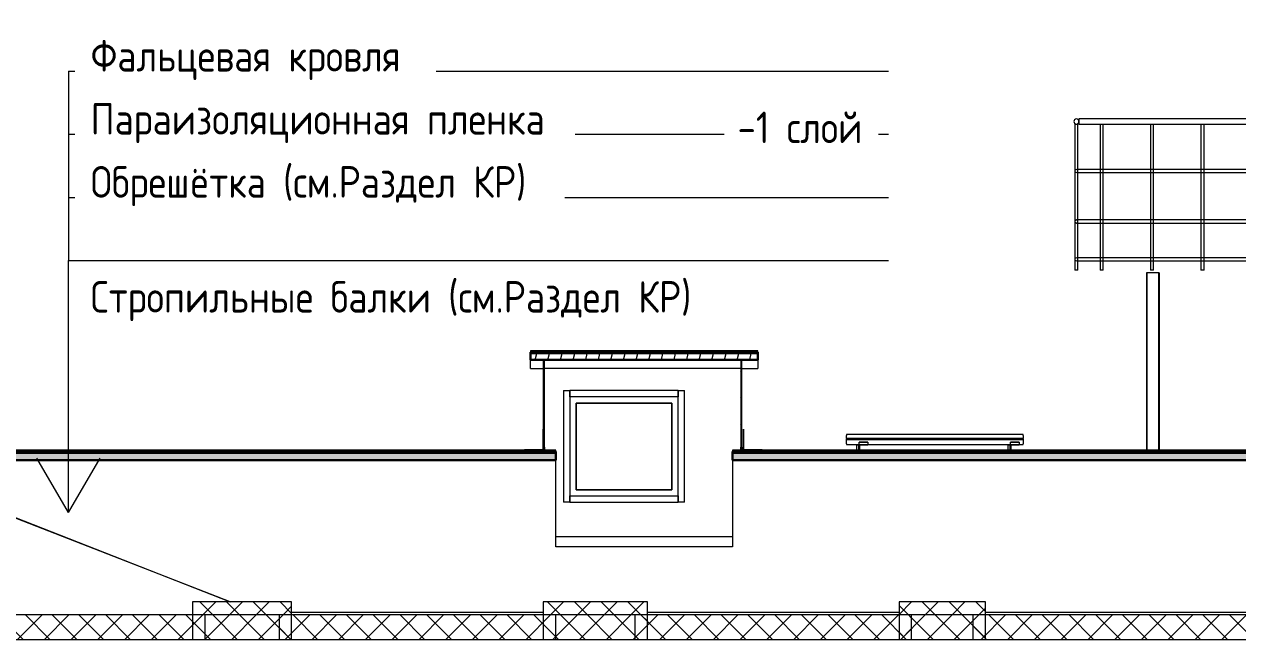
# Model space of a CAD drawing. Header units: millimetres. Extents: x -3929 to 624051, y 52832 to 514950.
# Drawn here: x 565548 to 575167, y 128546 to 133426 of the extents above; entities that cross this region are included whole.
import ezdxf

# ---------------------------------------------------------------- set-up
doc = ezdxf.new("R2010")
doc.units = ezdxf.units.MM
for name, color, linetype, lineweight in [('Аннотация', 7, 'Continuous', 18), ('Витраж', 7, 'Continuous', 9), ('Крыша', 7, 'Continuous', 9), ('Несущие колонны', 7, 'Continuous', 18), ('Обобщенные модели', 7, 'Continuous', 18), ('Ограждение', 7, 'Continuous', 9), ('Панели витража', 7, 'Continuous', 9), ('Перекрытие', 7, 'Continuous', 18), ('Стены внутренние', 7, 'Continuous', 18), ('Стены наружные', 7, 'Continuous', 18), ('Стены отделка', 7, 'Continuous', 30), ('Узлы', 7, 'Continuous', 18), ('ШТРИХОВКА', 252, 'Continuous', 15)]:
    doc.layers.add(name, color=color, linetype=linetype, lineweight=lineweight)
doc.styles.add('GOST Common_2', font='GOST_Common.ttf', dxfattribs={"width": 0.9, "height": 250})
pattern_1 = [(45, (580790.93, 121145.93), (-106.066, 106.066), [])]
pattern_2 = [(76.301, (581890.93, 121145.93), (1300.0318, 6399.994), [388.03, -16080.425]), (78.518, (582037.43, 121848.13), (0.0002, 3200), [58.34, -6472.36]), (80.77, (581993.83, 121580.23), (1300.0188, 9599.9973), [271.41, -15938.46]), (78.518, (581982.23, 121523.06), (0.0002, 3200), [58.34, -6472.36]), (84.201, (582049.03, 121905.3), (-0.0124, 3200.0003), [388.03, -12477.82]), (95.799, (582090.93, 123200.83), (-1299.964, 9600.0053), [388.03, -12477.82]), (101.482, (581993.83, 123911.63), (-1300.001, 3200), [58.34, -6472.36]), (99.23, (582037.43, 123643.73), (-1300.013, 6399.997), [271.41, -15938.46]), (101.482, (582049.03, 123586.53), (-1300.001, 3200), [58.34, -6472.36]), (103.699, (581982.23, 123968.83), (-2600.0473, 9599.9871), [388.03, -16080.425]), (76.301, (581990.93, 121145.93), (1300.0318, 6399.994), [431.31, -16037.145]), (76.301, (581090.93, 121145.93), (1300.0318, 6399.994), [462.63, -16005.825]), (76.301, (580890.93, 121145.93), (1300.0318, 6399.994), [462.63, -16005.825]), (76.301, (581590.93, 121145.93), (1300.0318, 6399.994), [462.63, -16005.825]), (76.301, (581690.93, 121145.93), (1300.0318, 6399.994), [462.63, -16005.825]), (76.301, (581490.93, 121145.93), (1300.0318, 6399.994), [462.63, -16005.825]), (76.301, (581790.93, 121145.93), (1300.0318, 6399.994), [462.63, -16005.825]), (76.301, (580990.93, 121145.93), (1300.0318, 6399.994), [462.63, -16005.825]), (76.301, (581190.93, 121145.93), (1300.0318, 6399.994), [462.63, -16005.825]), (76.301, (581390.93, 121145.93), (1300.0318, 6399.994), [462.63, -16005.825]), (76.301, (581290.93, 121145.93), (1300.0318, 6399.994), [462.63, -16005.825]), (76.301, (580790.93, 121145.93), (1300.0318, 6399.994), [462.63, -16005.825]), (80.77, (581597.02, 121596.23), (1300.0188, 9599.9973), [462.63, -15747.24]), (80.77, (581397.02, 121596.23), (1300.0188, 9599.9973), [462.63, -15747.24]), (80.77, (581197.02, 121596.23), (1300.0188, 9599.9973), [462.63, -15747.24]), (80.77, (581297.02, 121596.23), (1300.0188, 9599.9973), [462.63, -15747.24]), (80.77, (581797.03, 121596.23), (1300.0188, 9599.9973), [462.63, -15747.24]), (80.77, (581097.02, 121596.23), (1300.0188, 9599.9973), [462.63, -15747.24]), (80.77, (581697.02, 121596.23), (1300.0188, 9599.9973), [462.63, -15747.24]), (80.77, (580997.02, 121596.23), (1300.0188, 9599.9973), [462.63, -15747.24]), (80.77, (581497.02, 121596.23), (1300.0188, 9599.9973), [462.63, -15747.24]), (80.77, (580790.93, 121565.48), (1300.0188, 9599.9973), [475.15, -15734.72]), (80.77, (580897.02, 121596.23), (1300.0188, 9599.9973), [462.63, -15747.24]), (80.77, (581897.03, 121596.23), (1300.0188, 9599.9973), [462.63, -15747.24]), (85.355, (581568.1, 122053.36), (-0.0043, 3200.0005), [462.63, -15590.1]), (85.355, (581668.1, 122053.36), (-0.0043, 3200.0005), [462.63, -15590.1]), (85.355, (581168.1, 122053.36), (-0.0043, 3200.0005), [462.63, -15590.1]), (85.355, (581368.1, 122053.36), (-0.0043, 3200.0005), [462.63, -15590.1]), (90, (581203.7, 122514.6), (-1300, 8e-14), [462.63, -2737.37]), (90, (581403.7, 122514.6), (-1300, 8e-14), [462.63, -2737.37]), (90, (581303.7, 122514.6), (-1300, 8e-14), [462.63, -2737.37]), (103.699, (582090.93, 123926.33), (-2600.0473, 9599.9871), [431.31, -16037.145]), (85.355, (581968.13, 122053.36), (-0.0043, 3200.0005), [462.63, -15590.1]), (85.355, (580865.9, 122034.7), (-0.0043, 3200.0005), [475.15, -15577.58]), (85.355, (581068.1, 122053.36), (-0.0043, 3200.0005), [462.63, -15590.1]), (85.355, (580968.1, 122053.36), (-0.0043, 3200.0005), [462.63, -15590.1]), (85.355, (581768.1, 122053.36), (-0.0043, 3200.0005), [462.63, -15590.1]), (85.355, (581268.1, 122053.36), (-0.0043, 3200.0005), [462.63, -15590.1]), (85.355, (581868.13, 122053.36), (-0.0043, 3200.0005), [462.63, -15590.1]), (85.355, (581468.1, 122053.36), (-0.0043, 3200.0005), [462.63, -15590.1]), (90, (581003.7, 122514.6), (-1300, 8e-14), [462.63, -2737.37]), (86.127, (580802.44, 122660.93), (-0.0276, 3200), [85.2, -19158.76]), (90, (580802.4, 122527.7), (-1300, 8e-14), [133.23, -3066.77]), (86.127, (580790.93, 122357.63), (-0.0276, 3200), [170.4, -19073.56]), (90, (580790.9, 122291), (-1300, 8e-14), [66.62, -3133.38]), (90, (580903.5, 122508.3), (-1300, 8e-14), [475.15, -2724.85]), (90, (581103.7, 122514.6), (-1300, 8e-14), [462.63, -2737.37]), (93.873, (580796.69, 123115.83), (-1299.8635, 16000.011), [85.2, -19158.76]), (90, (580796.7, 122982.5), (-1300, 8e-14), [133.23, -3066.77]), (93.873, (580808.2, 122812.53), (-1299.8635, 16000.011), [170.4, -19073.56]), (90, (580808.2, 122745.9), (-1300, 8e-14), [66.62, -3133.38]), (90, (581503.7, 122514.6), (-1300, 8e-14), [462.63, -2737.37]), (90, (581903.7, 122514.6), (-1300, 8e-14), [462.63, -2737.37]), (90, (581803.7, 122514.6), (-1300, 8e-14), [462.63, -2737.37]), (90, (581703.7, 122514.6), (-1300, 8e-14), [462.63, -2737.37]), (90, (581603.7, 122514.6), (-1300, 8e-14), [462.63, -2737.37]), (90, (582003.7, 122514.6), (-1300, 8e-14), [462.63, -2737.37]), (94.645, (581003.74, 122977.23), (-1299.9824, 12800.0017), [462.63, -15590.1]), (94.645, (582003.73, 122977.23), (-1299.9824, 12800.0017), [462.63, -15590.1]), (94.645, (581303.74, 122977.23), (-1299.9824, 12800.0017), [462.63, -15590.1]), (94.645, (580903.5, 122983.53), (-1299.9824, 12800.0017), [475.15, -15577.58]), (94.645, (581903.73, 122977.23), (-1299.9824, 12800.0017), [462.63, -15590.1]), (94.645, (581103.74, 122977.23), (-1299.9824, 12800.0017), [462.63, -15590.1]), (94.645, (581503.74, 122977.23), (-1299.9824, 12800.0017), [462.63, -15590.1]), (94.645, (581403.74, 122977.23), (-1299.9824, 12800.0017), [462.63, -15590.1]), (94.645, (581203.74, 122977.23), (-1299.9824, 12800.0017), [462.63, -15590.1]), (94.645, (581603.74, 122977.23), (-1299.9824, 12800.0017), [462.63, -15590.1]), (94.645, (581803.73, 122977.23), (-1299.9824, 12800.0017), [462.63, -15590.1]), (94.645, (581703.74, 122977.23), (-1299.9824, 12800.0017), [462.63, -15590.1]), (99.23, (581968.13, 123438.53), (-1300.013, 6399.997), [462.63, -15747.24]), (99.23, (581568.1, 123438.53), (-1300.013, 6399.997), [462.63, -15747.24]), (99.23, (581868.13, 123438.53), (-1300.013, 6399.997), [462.63, -15747.24]), (99.23, (581168.1, 123438.53), (-1300.013, 6399.997), [462.63, -15747.24]), (99.23, (581068.1, 123438.53), (-1300.013, 6399.997), [462.63, -15747.24]), (99.23, (581368.1, 123438.53), (-1300.013, 6399.997), [462.63, -15747.24]), (99.23, (581468.1, 123438.53), (-1300.013, 6399.997), [462.63, -15747.24]), (99.23, (581668.1, 123438.53), (-1300.013, 6399.997), [462.63, -15747.24]), (99.23, (581268.1, 123438.53), (-1300.013, 6399.997), [462.63, -15747.24]), (99.23, (580968.1, 123438.53), (-1300.013, 6399.997), [462.63, -15747.24]), (99.23, (581768.1, 123438.53), (-1300.013, 6399.997), [462.63, -15747.24]), (99.23, (580865.9, 123457.13), (-1300.013, 6399.997), [475.15, -15734.72]), (103.699, (581897.03, 123895.63), (-2600.0473, 9599.9871), [462.63, -16005.825]), (103.699, (580897.02, 123895.63), (-2600.0473, 9599.9871), [462.63, -16005.825]), (103.699, (581697.02, 123895.63), (-2600.0473, 9599.9871), [462.63, -16005.825]), (103.699, (581497.02, 123895.63), (-2600.0473, 9599.9871), [462.63, -16005.825]), (103.699, (581197.02, 123895.63), (-2600.0473, 9599.9871), [462.63, -16005.825]), (103.699, (581097.02, 123895.63), (-2600.0473, 9599.9871), [462.63, -16005.825]), (103.699, (581297.02, 123895.63), (-2600.0473, 9599.9871), [462.63, -16005.825]), (103.699, (581797.03, 123895.63), (-2600.0473, 9599.9871), [462.63, -16005.825]), (103.699, (580997.02, 123895.63), (-2600.0473, 9599.9871), [462.63, -16005.825]), (103.699, (581597.02, 123895.63), (-2600.0473, 9599.9871), [462.63, -16005.825]), (103.699, (581397.02, 123895.63), (-2600.0473, 9599.9871), [462.63, -16005.825])]
pattern_3 = [(45, (580790.93, 121145.93), (-106.066, 106.066), []), (135, (580790.93, 121145.93), (-106.066, -106.066), [])]
pattern_4 = [(45, (23942.57, 8400), (-106.066, 106.066), [])]

# ---------------------------------------------------------------- blocks, each defined once
blk = doc.blocks.new('PNS_Решетка вентиляционная - Декоративная-2713093-Разрез 1-1')
at = {"layer": 'Панели витража'}
for p, q in [((13024.1, 17726.9), (13024.1, 16940)), ((13884.1, 17726.9), (13024.1, 17726.9)), ((13884.1, 16940), (13884.1, 17726.9)), ((13074.1, 17676.9), (13834.1, 17676.9)), ((13074.1, 16990), (13074.1, 17676.9)), ((13834.1, 17676.9), (13834.1, 16990)), ((13024.1, 16940), (13884.1, 16940)), ((13834.1, 16990), (13074.1, 16990))]:
    blk.add_line(p, q, dxfattribs=at)
at = {"layer": 'Узлы'}
for p, q in [((13834.1, 17676.9), (13074.1, 17676.9)), ((13074.1, 17676.9), (13074.1, 16990)), ((13834.1, 16990), (13834.1, 17676.9)), ((13074.1, 16990), (13834.1, 16990))]:
    blk.add_line(p, q, dxfattribs=at)
blk = doc.blocks.new('Прямоугольный импост - 50х50 мм-2434809-Разрез 1-1')
at = {"layer": 'Витраж'}
for p, q in [((13024.1, 17726.9), (13024.1, 17776.9)), ((13884.1, 17776.9), (13024.1, 17776.9)), ((13884.1, 17776.9), (13884.1, 17726.9))]:
    blk.add_line(p, q, dxfattribs=at)
blk = doc.blocks.new('Прямоугольный импост - 50х50 мм-2434810-Разрез 1-1')
at = {"layer": 'Витраж'}
for p, q in [((13024.1, 16890), (13024.1, 16940)), ((13884.1, 16940), (13884.1, 16890)), ((13024.1, 16890), (13884.1, 16890))]:
    blk.add_line(p, q, dxfattribs=at)
blk = doc.blocks.new('Прямоугольный импост - 50х50 мм-2434196-Разрез 1-1')
at = {"layer": 'Витраж'}
for p, q in [((12974.1, 17776.9), (13024.1, 17776.9)), ((12974.1, 17776.9), (12974.1, 16890)), ((13024.1, 17776.9), (13024.1, 17726.9)), ((13024.1, 16940), (13024.1, 16890)), ((13024.1, 16890), (12974.1, 16890))]:
    blk.add_line(p, q, dxfattribs=at)
blk = doc.blocks.new('Прямоугольный импост - 50х50 мм-2434197-Разрез 1-1')
at = {"layer": 'Витраж'}
for p, q in [((13884.1, 17776.9), (13934.1, 17776.9)), ((13884.1, 17726.9), (13884.1, 17776.9)), ((13934.1, 16890), (13934.1, 17776.9)), ((13884.1, 16890), (13884.1, 16940)), ((13934.1, 16890), (13884.1, 16890))]:
    blk.add_line(p, q, dxfattribs=at)
blk = doc.blocks.new('Ограждение - Ограждение-2975933-Разрез 1-1')
at = {"layer": 'Ограждение'}
h = blk.add_hatch(dxfattribs=at)
h.set_pattern_fill('FP_30', color=256, style=0, pattern_type=2)
h.set_pattern_definition(pattern_4)
h.paths.add_polyline_path([(14550, 17304.3), (14550, 17306.5), (14402, 17306.5), (14402, 17469.9), (14400, 17469.9), (14400, 17304.3)])
at = {"layer": 'Ограждение', "lineweight": 18}
for p, q in [((14400, 17469.9), (14400, 17304.3)), ((14402, 17469.9), (14400, 17469.9)), ((14402, 17306.5), (14402, 17469.9)), ((14400, 17304.3), (14550, 17304.3)), ((14550, 17306.5), (14402, 17306.5)), ((14550, 17304.3), (14550, 17306.5))]:
    blk.add_line(p, q, dxfattribs=at)
blk = doc.blocks.new('Ограждение - Ограждение-2976120-Разрез 1-1')
at = {"layer": 'Ограждение'}
h = blk.add_hatch(dxfattribs=at)
h.set_pattern_fill('FP_30', color=256, style=0, pattern_type=2)
h.set_pattern_definition(pattern_4)
h.paths.add_polyline_path([(12664, 17304.3), (12814, 17304.3), (12814, 17469.9), (12812, 17469.9), (12812, 17306.5), (12664, 17306.5)])
at = {"layer": 'Ограждение', "lineweight": 18}
for p, q in [((12814, 17469.9), (12812, 17469.9)), ((12812, 17469.9), (12812, 17306.5)), ((12814, 17304.3), (12814, 17469.9)), ((12812, 17306.5), (12664, 17306.5)), ((12664, 17306.5), (12664, 17304.3)), ((12664, 17304.3), (12814, 17304.3))]:
    blk.add_line(p, q, dxfattribs=at)
blk = doc.blocks.new('Construction_Roof-Accessories_Lindab_KO - Construction_Roof-Accessories_Lindab_KO-V336-Разрез 1-1')
at = {"layer": 'Обобщенные модели', "lineweight": 9}
for p, q in [((15300.4, 17343.9), (15300.4, 17347.5)), ((15300.4, 17343.1), (15300.4, 17343.9)), ((15315, 17343.9), (15300.4, 17343.9)), ((15300.4, 17304.3), (15300.4, 17343.1)), ((15315, 17343.1), (15300.4, 17343.1)), ((15315, 17343.9), (15315, 17347.6)), ((15315, 17347.6), (15315, 17343.9)), ((15315, 17343.9), (15315, 17343.1)), ((15315, 17343.9), (15315, 17343.1)), ((15315, 17304.3), (15315, 17343.1)), ((15315, 17343.1), (15315, 17304.3)), ((15316.2, 17352.2), (15316.2, 17344.7)), ((15316.2, 17347.6), (15316.2, 17344.7)), ((15316.2, 17344.7), (15316.2, 17347.6)), ((15316.2, 17344.7), (15317.4, 17344.7)), ((15317.4, 17344.7), (15316.2, 17344.7)), ((15316.2, 17343.4), (15316.2, 17344.7)), ((15316.2, 17343.4), (15316.2, 17344.7)), ((15316.2, 17344.7), (15317.4, 17344.7)), ((15317.4, 17344.7), (15317.4, 17346.8)), ((15317.4, 17346.8), (15317.4, 17344.7)), ((15317.4, 17304.3), (15317.4, 17344.7)), ((15317.4, 17344.7), (15317.4, 17304.3)), ((15317.4, 17344.7), (15317.4, 17304.3)), ((15318.6, 17365.1), (15318.6, 17365.4)), ((15386.2, 17365.4), (15318.6, 17365.4)), ((15318.6, 17347.6), (15318.6, 17365.1)), ((15386.2, 17365.1), (15318.6, 17365.1)), ((15318.6, 17347.6), (15318.6, 17345.7)), ((15318.6, 17345.7), (15386.2, 17345.7)), ((15318.6, 17345.7), (15318.6, 17345.7)), ((15386.2, 17365.4), (15386.2, 17365.1)), ((15386.2, 17365.1), (15386.2, 17347.6)), ((15386.2, 17345.7), (15386.2, 17347.6)), ((15386.2, 17345.7), (15386.2, 17345.7))]:
    blk.add_line(p, q, dxfattribs=at)
for centre, major_axis, ratio, start_param, end_param in [((15315, 17344.7), (1.2, 0), 0.64679, 4.712389, 6.283185), ((15315, 17344.7), (2.37, 0), 0.64679, 4.70205, 6.294338), ((15318.6, 17344.7), (2.4, 0), 0.996345, 1.570796, 3.141593), ((15318.6, 17344.7), (-1.2, 0), 0.996345, 4.712389, 6.283185)]:
    blk.add_ellipse(centre, major_axis=major_axis, ratio=ratio, start_param=start_param, end_param=end_param, dxfattribs=at)
blk = doc.blocks.new('Construction_Roof-Accessories_Lindab_KOTEG - Construction_Roof-Accessories_Lindab_KOTEG-V337-Разрез 1-1')
at = {"layer": 'Обобщенные модели', "lineweight": 9}
for p, q in [((15320.4, 17341.1), (15317.4, 17341.1)), ((15320.4, 17329.1), (15317.4, 17329.1)), ((15320.4, 17341.1), (15320.4, 17329.1)), ((15320.4, 17329.1), (15320.4, 17304.3))]:
    blk.add_line(p, q, dxfattribs=at)
blk = doc.blocks.new('Construction_Roof-Accessories_Lindab_KO - Construction_Roof-Accessories_Lindab_KO-V338-Разрез 1-1')
at = {"layer": 'Обобщенные модели', "lineweight": 9}
for p, q in [((16500.4, 17343.9), (16500.4, 17347.5)), ((16500.4, 17343.1), (16500.4, 17343.9)), ((16515, 17343.9), (16500.4, 17343.9)), ((16500.4, 17304.3), (16500.4, 17343.1)), ((16515, 17343.1), (16500.4, 17343.1)), ((16515, 17343.9), (16515, 17347.5)), ((16515, 17347.5), (16515, 17343.9)), ((16515, 17343.9), (16515, 17343.1)), ((16515, 17343.9), (16515, 17343.1)), ((16515, 17304.3), (16515, 17343.1)), ((16515, 17343.1), (16515, 17304.3)), ((16516.2, 17352.2), (16516.2, 17344.7)), ((16516.2, 17347.5), (16516.2, 17344.7)), ((16516.2, 17344.7), (16516.2, 17347.5)), ((16516.2, 17344.7), (16517.4, 17344.7)), ((16517.4, 17344.7), (16516.2, 17344.7)), ((16516.2, 17343.4), (16516.2, 17344.7)), ((16516.2, 17343.4), (16516.2, 17344.7)), ((16516.2, 17344.7), (16517.4, 17344.7)), ((16517.4, 17344.7), (16517.4, 17346.8)), ((16517.4, 17346.8), (16517.4, 17344.7)), ((16517.4, 17304.3), (16517.4, 17344.7)), ((16517.4, 17344.7), (16517.4, 17304.3)), ((16517.4, 17344.7), (16517.4, 17304.3)), ((16518.6, 17365.1), (16518.6, 17365.4)), ((16586.2, 17365.4), (16518.6, 17365.4)), ((16518.6, 17347.6), (16518.6, 17365.1)), ((16586.2, 17365.1), (16518.6, 17365.1)), ((16518.6, 17347.6), (16518.6, 17345.7)), ((16518.6, 17345.7), (16586.2, 17345.7)), ((16518.6, 17345.7), (16518.6, 17345.7)), ((16586.2, 17365.4), (16586.2, 17365.1)), ((16586.2, 17365.1), (16586.2, 17347.6)), ((16586.2, 17345.7), (16586.2, 17347.6)), ((16586.2, 17345.7), (16586.2, 17345.7))]:
    blk.add_line(p, q, dxfattribs=at)
for centre, major_axis, ratio, start_param, end_param in [((16515, 17344.7), (1.2, 0), 0.64679, 4.712389, 6.283185), ((16515, 17344.7), (2.37, 0), 0.64679, 4.70205, 6.294338), ((16518.6, 17344.7), (2.4, 0), 0.996345, 1.570796, 3.141593), ((16518.6, 17344.7), (-1.2, 0), 0.996345, 4.712389, 6.283185)]:
    blk.add_ellipse(centre, major_axis=major_axis, ratio=ratio, start_param=start_param, end_param=end_param, dxfattribs=at)
blk = doc.blocks.new('Construction_Roof-Accessories_Lindab_BR - Construction_Roof-Accessories_Lindab_BR-V339-Разрез 1-1')
at = {"layer": 'Обобщенные модели', "lineweight": 9}
for p, q in [((16618.9, 17427.7), (15218.9, 17427.7)), ((15218.9, 17427.7), (15218.9, 17419.6)), ((15218.9, 17395.5), (15218.9, 17419.6)), ((16618.9, 17419.6), (16618.9, 17427.7)), ((16618.9, 17419.6), (16618.9, 17395.5)), ((16618.9, 17395.7), (15218.9, 17395.7)), ((15218.9, 17395.7), (15218.9, 17390.1)), ((15218.9, 17385.4), (15218.9, 17390.1)), ((15218.9, 17385), (15218.9, 17385.4)), ((16618.9, 17385.4), (15218.9, 17385.4)), ((15218.9, 17354.1), (15218.9, 17385)), ((16618.9, 17385), (15218.9, 17385)), ((15218.9, 17354.1), (15218.9, 17347.4)), ((15218.9, 17347.4), (16618.9, 17347.4)), ((16618.9, 17390.1), (16618.9, 17395.7)), ((16618.9, 17390.1), (16618.9, 17385.4)), ((16618.9, 17385.4), (16618.9, 17385)), ((16618.9, 17385), (16618.9, 17354.1)), ((16618.9, 17347.4), (16618.9, 17354.1))]:
    blk.add_line(p, q, dxfattribs=at)
blk = doc.blocks.new('Ограждение - 25 мм-V343-Разрез 1-1')
at = {"layer": 'Ограждение'}
for p, q in [((31618.3, 19889.3), (31618.3, 18729.3)), ((31618.3, 19889.3), (31630.8, 19889.3)), ((31630.8, 19889.3), (31643.3, 19889.3)), ((31643.3, 18729.3), (31643.3, 19889.3)), ((31630.8, 18729.3), (31618.3, 18729.3)), ((31643.3, 18729.3), (31630.8, 18729.3))]:
    blk.add_line(p, q, dxfattribs=at)
blk = doc.blocks.new('Ограждение - 25 мм-V344-Разрез 1-1')
at = {"layer": 'Ограждение'}
for p, q in [((17027.5, 19889.3), (17027.5, 18729.3)), ((17027.5, 19889.3), (17052.5, 19889.3)), ((17052.5, 18729.3), (17052.5, 19889.3)), ((17052.5, 18729.3), (17027.5, 18729.3))]:
    blk.add_line(p, q, dxfattribs=at)
blk = doc.blocks.new('Ограждение - Ограждение-5945901-Разрез 1-1')
at = {"layer": 'Ограждение'}
for p, q in [((32008.1, 19929.3), (17060, 19929.3)), ((17060, 19929.3), (17060, 19909.3)), ((17060, 19909.3), (17060, 19889.3)), ((17060, 19889.3), (31975.6, 19889.3)), ((31975.6, 19529.3), (17052.5, 19529.3)), ((17052.5, 19504.3), (31975.6, 19504.3)), ((31975.6, 19129.3), (17052.5, 19129.3)), ((17052.5, 19104.3), (31975.6, 19104.3)), ((31975.7, 18829.3), (17052.5, 18829.3)), ((17052.5, 18804.3), (31975.7, 18804.3))]:
    blk.add_line(p, q, dxfattribs=at)
at = {"layer": 'Ограждение', "lineweight": 18}
for centre, radius, start, end in [((17040, 19909.3), 20, 0, 180), ((17040, 19909.3), 20, 180, 0), ((17040, 19516.8), 12.5, 0, 180), ((17040, 19516.8), 12.5, 180, 0), ((17040, 19116.8), 12.5, 0, 180), ((17040, 19116.8), 12.5, 180, 0), ((17040, 18816.8), 12.5, 0, 180), ((17040, 18816.8), 12.5, 180, 0)]:
    blk.add_arc(centre, radius, start, end, dxfattribs=at)
for name, p in [('Ограждение - 25 мм-V344-Разрез 1-1', (0, 0)), ('Ограждение - 25 мм-V343-Разрез 1-1', (-14391, 0)), ('Ограждение - 25 мм-V343-Разрез 1-1', (-13991.2, 0)), ('Ограждение - 25 мм-V343-Разрез 1-1', (-13591.5, 0))]:
    blk.add_blockref(name, p)
blk = doc.blocks.new('СПНК-Разрез пустотелой несущей конструкции-Колонна - HSS101_6X101_6X6_4-5947610-Разрез 1-1')
at = {"layer": 'Несущие колонны'}
for p, q in [((27322.5, 18710), (27322.5, 17304.3)), ((27424.5, 18710), (27322.5, 18710)), ((27328.4, 17304.3), (27328.4, 18710)), ((27418.6, 18710), (27418.6, 17304.3)), ((27424.5, 18710), (27424.5, 17304.3))]:
    blk.add_line(p, q, dxfattribs=at)
blk = doc.blocks.new('ADSK_Обозначение_ФлажокПирогаКонструкции - Разрез кровля _левая_ 2-5068296-Разрез 1-1')
at = {"layer": 'Аннотация', "lineweight": 5}
for p, q in [((9050, 20308), (9050, 19808)), ((9050, 20308), (15550, 20308)), ((9050, 19808), (15550, 19808)), ((9050, 19808), (9050, 19308)), ((9050, 19308), (9050, 18808)), ((9050, 19308), (15550, 19308)), ((9050, 16808), (9050, 18808)), ((9050, 18808), (15550, 18808)), ((9050, 16808), (8800, 17241)), ((9050, 16808), (9300, 17241))]:
    blk.add_line(p, q, dxfattribs=at)

msp = doc.modelspace()

# ---------------------------------------------------------------- hatches: boundary and pattern name
at = {"layer": 'Крыша'}
h = msp.add_hatch(dxfattribs=at)
h.set_pattern_fill('FP_30', color=256, style=0, pattern_type=2)
h.set_pattern_definition(pattern_1)
h.paths.add_polyline_path([(612740.28, 128613.596), (612740.28, 128622.701), (609854.888, 130190.645), (604333.206, 130190.645), (602459.807, 131546.76), (598414.069, 130050.196), (592033.36, 130050.196), (592033.36, 130041.362), (598413.246, 130041.362), (602458.576, 131537.775), (604332.26, 130181.454), (609855.048, 130181.454), (612649.857, 128662.732)])
h.paths.add_polyline_path([(573787.717, 130041.362), (590602.412, 130041.362), (590602.412, 130050.196), (571162.403, 130050.196), (571162.403, 130041.362), (573526.951, 130041.362)])
h.paths.add_polyline_path([(568050.862, 130041.362), (569762.403, 130041.362), (569762.403, 130050.196), (564311.971, 130050.196), (564311.971, 130041.362), (567007.798, 130041.362)])
h = msp.add_hatch(dxfattribs=at)
h.set_pattern_fill('FP_31', color=256, style=0, pattern_type=2)
h.set_pattern_definition(pattern_2)
h.paths.add_polyline_path([(612730.756, 128545.933), (612740.28, 128545.933), (612740.28, 128597.662), (609855.327, 130165.368), (604330.606, 130165.368), (602456.422, 131522.051), (598411.805, 130025.902), (592033.36, 130025.902), (592033.36, 129970.688), (598406.662, 129970.688), (602448.729, 131465.894), (604324.697, 130107.921), (609856.325, 130107.921), (612715.937, 128553.985)])
h.paths.add_polyline_path([(564311.971, 129970.688), (569762.403, 129970.688), (569762.403, 130025.902), (564311.971, 130025.902)])
h.paths.add_polyline_path([(571162.403, 129970.688), (590602.412, 129970.688), (590602.412, 130025.902), (571162.403, 130025.902)])
h = msp.add_hatch(dxfattribs=at)
h.set_pattern_fill('FP_30', color=256, style=0, pattern_type=2)
h.set_pattern_definition(pattern_1)
h.paths.add_polyline_path([(571362.093, 130829.066), (571362.093, 130837.072), (569562.093, 130837.072), (569562.093, 130829.066)])
for points in [[(571362.093, 130828.065), (571362.093, 130829.066), (569562.093, 130828.065)], [(571362.093, 130827.064), (571362.093, 130828.065), (569562.093, 130827.064)]]:
    msp.add_hatch(color=256, dxfattribs=at).paths.add_polyline_path(points)
h = msp.add_hatch(dxfattribs=at)
h.set_pattern_fill('FP_31', color=256, style=0, pattern_type=2)
h.set_pattern_definition(pattern_2)
h.paths.add_polyline_path([(571362.093, 130765.015), (571362.093, 130815.055), (569562.093, 130815.055), (569562.093, 130765.015)])
at = {"layer": 'Стены наружные', "lineweight": 9}
h = msp.add_hatch(dxfattribs=at)
h.set_pattern_fill('FP_30', color=256, style=0, pattern_type=2)
h.set_pattern_definition(pattern_1)
h.paths.add_polyline_path([(569672.403, 130074.035), (569672.403, 130765.015), (569662.403, 130765.015), (569662.403, 130074.035)])
h = msp.add_hatch(dxfattribs=at)
h.set_pattern_fill('FP_30', color=256, style=0, pattern_type=2)
h.set_pattern_definition(pattern_1)
h.paths.add_polyline_path([(571237.133, 130074.035), (571237.133, 130757.385), (571227.133, 130757.385), (571227.133, 130074.035)])
at = {"layer": 'ШТРИХОВКА'}
h = msp.add_hatch(dxfattribs=at)
h.set_pattern_fill('FP_27', color=252, style=0, pattern_type=2)
h.set_pattern_definition(pattern_3)
h.paths.add_polyline_path([(583832.41, 128745.933), (584517.41, 128745.933), (584517.41, 128845.933), (583832.41, 128845.933)])
h.paths.add_polyline_path([(606258.718, 128745.933), (606258.718, 128845.933), (605507.926, 128845.933), (605507.926, 128745.933), (606122.713, 128745.933)])
h.paths.add_polyline_path([(567007.798, 128745.933), (567667.4, 128745.933), (567667.4, 128845.933), (566882.4, 128845.933), (566882.4, 128745.933)])
h.paths.add_polyline_path([(598387.41, 128745.933), (598387.41, 128845.933), (597722.41, 128845.933), (597722.41, 128745.933), (598299.73, 128745.933)])
h.paths.add_polyline_path([(569662.403, 128745.933), (570487.403, 128745.933), (570487.403, 128845.933), (569662.403, 128845.933)])
h.paths.add_polyline_path([(572482.406, 128745.933), (573167.406, 128745.933), (573167.406, 128845.933), (572482.406, 128845.933)])
h.paths.add_polyline_path([(595582.411, 128745.933), (595582.411, 128845.933), (594917.411, 128845.933), (594917.411, 128745.933), (595431.303, 128745.933)])
h.paths.add_polyline_path([(593057.412, 128745.933), (593057.412, 128845.933), (592267.412, 128845.933), (592267.412, 128745.933), (592562.876, 128745.933)])
h.paths.add_polyline_path([(575452.41, 128745.933), (576147.41, 128745.933), (576147.41, 128845.933), (575452.41, 128845.933)])
h.paths.add_polyline_path([(578217.41, 128745.933), (578892.41, 128745.933), (578892.41, 128845.933), (578217.41, 128845.933)])
h.paths.add_polyline_path([(590122.412, 128745.933), (590122.412, 128845.933), (589487.412, 128845.933), (589487.412, 128745.933), (589955.215, 128745.933)])
h.paths.add_polyline_path([(581017.41, 128745.933), (581727.41, 128745.933), (581727.41, 128845.933), (581017.41, 128845.933)])
h.paths.add_polyline_path([(587277.41, 128745.933), (587277.41, 128845.933), (586577.41, 128845.933), (586577.41, 128745.933), (586826.022, 128745.933)])
h = msp.add_hatch(dxfattribs=at)
h.set_pattern_fill('FP_27', color=252, style=0, pattern_type=2)
h.set_pattern_definition(pattern_3)
h.paths.add_polyline_path([(579524.571, 128545.933), (595482.685, 128545.933), (595482.685, 128745.933), (564016.495, 128745.933), (564016.495, 128545.933), (578481.506, 128545.933)])
h = msp.add_hatch(dxfattribs=at)
h.set_pattern_fill('FP_27', color=252, style=0, pattern_type=2)
h.set_pattern_definition(pattern_3)
h.paths.add_polyline_path([(566982.4, 128545.933), (566982.4, 128745.933), (566882.4, 128745.933), (566882.4, 128545.933)])
h = msp.add_hatch(dxfattribs=at)
h.set_pattern_fill('FP_27', color=252, style=0, pattern_type=2)
h.set_pattern_definition(pattern_3)
h.paths.add_polyline_path([(567567.4, 128545.933), (567667.4, 128545.933), (567667.4, 128745.933), (567567.4, 128745.933), (567567.4, 128688.426)])
h = msp.add_hatch(dxfattribs=at)
h.set_pattern_fill('FP_27', color=252, style=0, pattern_type=2)
h.set_pattern_definition(pattern_3)
h.paths.add_polyline_path([(569762.403, 128545.933), (569762.403, 128745.933), (569662.403, 128745.933), (569662.403, 128545.933)])
h = msp.add_hatch(dxfattribs=at)
h.set_pattern_fill('FP_27', color=252, style=0, pattern_type=2)
h.set_pattern_definition(pattern_3)
h.paths.add_polyline_path([(570487.403, 128545.933), (570487.403, 128745.933), (570387.403, 128745.933), (570387.403, 128545.933)])
h = msp.add_hatch(dxfattribs=at)
h.set_pattern_fill('FP_27', color=252, style=0, pattern_type=2)
h.set_pattern_definition(pattern_3)
h.paths.add_polyline_path([(572582.406, 128545.933), (572582.406, 128745.933), (572482.406, 128745.933), (572482.406, 128545.933), (572483.886, 128545.933)])
h = msp.add_hatch(dxfattribs=at)
h.set_pattern_fill('FP_27', color=252, style=0, pattern_type=2)
h.set_pattern_definition(pattern_3)
h.paths.add_polyline_path([(573167.406, 128545.933), (573167.406, 128745.933), (573067.406, 128745.933), (573067.406, 128545.933)])

# ---------------------------------------------------------------- linework, layer by layer
at = {"layer": 'Крыша', "lineweight": 18}
for p, q in [((569562.093, 130837.072), (569562.093, 130827.064)), ((571362.093, 130837.072), (569562.093, 130837.072)), ((569562.093, 130829.066), (571362.093, 130829.066)), ((569562.093, 130828.065), (571362.093, 130828.065)), ((571362.093, 130827.064), (571362.093, 130837.072)), ((569562.093, 130815.055), (571362.093, 130815.055)), ((569762.403, 130050.196), (564311.971, 130050.196)), ((564311.971, 130041.362), (569762.403, 130041.362)), ((564311.971, 130040.258), (569762.403, 130040.258)), ((564311.971, 130025.902), (569762.403, 130025.902)), ((569762.403, 130039.153), (569762.403, 130050.196)), ((590602.412, 130050.196), (571162.403, 130050.196)), ((571162.403, 130050.196), (571162.403, 130039.153)), ((571162.403, 130041.362), (590602.412, 130041.362)), ((571162.403, 130040.258), (590602.412, 130040.258)), ((571162.403, 130025.902), (590602.412, 130025.902))]:
    msp.add_line(p, q, dxfattribs=at)
at = {"layer": 'Крыша', "lineweight": 30}
for p, q in [((569562.093, 130827.064), (569562.093, 130765.015)), ((569562.093, 130827.064), (571362.093, 130827.064)), ((571362.093, 130765.015), (571362.093, 130827.064)), ((569562.093, 130765.015), (571362.093, 130765.015)), ((564311.971, 130039.153), (569762.403, 130039.153)), ((564311.971, 129970.688), (569762.403, 129970.688)), ((569762.403, 129970.688), (569762.403, 130039.153)), ((571162.403, 130039.153), (571162.403, 129970.688)), ((571162.403, 130039.153), (590602.412, 130039.153)), ((571162.403, 129970.688), (590602.412, 129970.688))]:
    msp.add_line(p, q, dxfattribs=at)
at = {"layer": 'Крыша'}
for p, q in [((569562.093, 130695.933), (569562.093, 130765.015)), ((571362.093, 130765.015), (571362.093, 130695.933)), ((569562.093, 130695.933), (569662.403, 130695.933)), ((571237.133, 130695.933), (571362.093, 130695.933)), ((564311.971, 129970.688), (567181.103, 128845.933)), ((567180.745, 128845.933), (564311.971, 129964.421)), ((569762.403, 129283.835), (569762.403, 129970.688)), ((571162.403, 129970.688), (571162.403, 129283.835)), ((569762.403, 129363.343), (571162.403, 129363.343)), ((571162.403, 129283.835), (569762.403, 129283.835))]:
    msp.add_line(p, q, dxfattribs=at)
at = {"layer": 'Перекрытие', "lineweight": 20}
for p, q in [((567667.4, 128845.933), (566882.4, 128845.933)), ((566882.4, 128845.933), (566882.4, 128745.933)), ((567667.4, 128745.933), (567667.4, 128845.933)), ((570487.403, 128845.933), (569662.403, 128845.933)), ((569662.403, 128845.933), (569662.403, 128745.933)), ((570487.403, 128745.933), (570487.403, 128845.933)), ((573167.406, 128845.933), (572482.406, 128845.933)), ((572482.406, 128845.933), (572482.406, 128745.933)), ((573167.406, 128745.933), (573167.406, 128845.933)), ((564016.495, 128745.933), (595582.411, 128745.933)), ((611925.269, 128545.933), (564016.495, 128545.933))]:
    msp.add_line(p, q, dxfattribs=at)
at = {"layer": 'Стены внутренние'}
for p, q in [((569662.403, 128762.456), (567667.4, 128762.456)), ((572482.406, 128762.456), (570487.403, 128762.456)), ((575452.41, 128762.456), (573167.406, 128762.456))]:
    msp.add_line(p, q, dxfattribs=at)
at = {"layer": 'Стены наружные'}
for p, q in [((571227.133, 130695.933), (569672.403, 130695.933)), ((569672.403, 130074.035), (569672.403, 130050.05)), ((571227.133, 130050.196), (571227.133, 130074.035)), ((571237.133, 130074.035), (571237.133, 130050.196))]:
    msp.add_line(p, q, dxfattribs=at)
at = {"layer": 'Стены отделка', "lineweight": 18}
for p, q in [((569662.403, 130765.015), (569662.403, 130074.035)), ((569672.403, 130074.035), (569672.403, 130765.015)), ((571237.133, 130757.385), (571227.133, 130757.385)), ((571227.133, 130757.385), (571227.133, 130074.035)), ((571237.133, 130074.035), (571237.133, 130757.385)), ((569662.403, 130074.035), (569672.403, 130074.035)), ((571227.133, 130074.035), (571237.133, 130074.035)), ((566882.4, 128745.933), (566882.4, 128545.933)), ((566982.4, 128545.933), (566982.4, 128745.933)), ((567567.4, 128745.933), (567567.4, 128545.933)), ((567667.4, 128545.933), (567667.4, 128745.933)), ((569662.403, 128745.933), (569662.403, 128545.933)), ((569762.403, 128545.933), (569762.403, 128745.933)), ((570387.403, 128745.933), (570387.403, 128545.933)), ((570487.403, 128545.933), (570487.403, 128745.933)), ((572482.406, 128745.933), (572482.406, 128545.933)), ((572582.406, 128545.933), (572582.406, 128745.933)), ((573067.406, 128745.933), (573067.406, 128545.933)), ((573167.406, 128545.933), (573167.406, 128745.933))]:
    msp.add_line(p, q, dxfattribs=at)

# ---------------------------------------------------------------- block references
at = {"layer": 'Аннотация', "lineweight": 20}
msp.add_blockref('ADSK_Обозначение_ФлажокПирогаКонструкции - Разрез кровля _левая_ 2-5068296-Разрез 1-1', (556848.36, 112745.933), dxfattribs=at)
at = {"layer": 'Витраж'}
for name in ['Прямоугольный импост - 50х50 мм-2434196-Разрез 1-1', 'Прямоугольный импост - 50х50 мм-2434809-Разрез 1-1', 'Прямоугольный импост - 50х50 мм-2434197-Разрез 1-1', 'Прямоугольный импост - 50х50 мм-2434810-Разрез 1-1']:
    msp.add_blockref(name, (556848.36, 112745.933), dxfattribs=at)
at = {"layer": 'Несущие колонны'}
msp.add_blockref('СПНК-Разрез пустотелой несущей конструкции-Колонна - HSS101_6X101_6X6_4-5947610-Разрез 1-1', (547121.087, 112745.933), dxfattribs=at)
at = {"layer": 'Обобщенные модели'}
for name, p in [('Construction_Roof-Accessories_Lindab_BR - Construction_Roof-Accessories_Lindab_BR-V339-Разрез 1-1', (556848.36, 112745.933)), ('Construction_Roof-Accessories_Lindab_KO - Construction_Roof-Accessories_Lindab_KO-V336-Разрез 1-1', (556848.36, 112745.933)), ('Construction_Roof-Accessories_Lindab_KOTEG - Construction_Roof-Accessories_Lindab_KOTEG-V337-Разрез 1-1', (556848.36, 112745.933)), ('Construction_Roof-Accessories_Lindab_KO - Construction_Roof-Accessories_Lindab_KO-V338-Разрез 1-1', (556848.36, 112745.933)), ('Construction_Roof-Accessories_Lindab_KOTEG - Construction_Roof-Accessories_Lindab_KOTEG-V337-Разрез 1-1', (558048.36, 112745.933))]:
    msp.add_blockref(name, p, dxfattribs=at)
at = {"layer": 'Ограждение'}
for name in ['Ограждение - Ограждение-5945901-Разрез 1-1', 'Ограждение - Ограждение-2976120-Разрез 1-1', 'Ограждение - Ограждение-2975933-Разрез 1-1']:
    msp.add_blockref(name, (556848.36, 112745.933), dxfattribs=at)
at = {"layer": 'Панели витража'}
msp.add_blockref('PNS_Решетка вентиляционная - Декоративная-2713093-Разрез 1-1', (556848.36, 112745.933), dxfattribs=at)

# ---------------------------------------------------------------- next in the draw order: texts
at = {"layer": 'Аннотация', "lineweight": 9, "char_height": 250, "line_spacing_factor": 1.022766, "style": 'GOST Common_2', "bg_fill": 2}
for s, insert, width, attachment_point in [('\\pxt4.572,9.144,13.716,18.288,22.86,27.432,32.004,36.576,41.148,45.72,50.292,54.864,59.436,64.008,68.58,73.152,77.724,82.296,86.868,91.44,96.012,100.584,105.156,109.728,114.3,118.872,123.444,128.016,132.588,137.16,141.732,146.304;{Фальцевая кровля}', (566074.131, 132983.583), 2613.6, 7), ('\\pxqr,t4.572,9.144,13.716,18.288,22.86,27.432,32.004,36.576,41.148,45.72,50.292,54.864,59.436,64.008,68.58,73.152,77.724,82.296,86.868,91.44,96.012,100.584,105.156,109.728,114.3,118.872,123.444,128.016,132.588,137.16,141.732,146.304;{-1 слой}', (572192.216, 132483.583), 970.2, 9), ('\\pxt4.572,9.144,13.716,18.288,22.86,27.432,32.004,36.576,41.148,45.72,50.292,54.864,59.436,64.008,68.58,73.152,77.724,82.296,86.868,91.44,96.012,100.584,105.156,109.728,114.3,118.872,123.444,128.016,132.588,137.16,141.732,146.304;{Стропильные балки (см.Раздел КР)}', (566074.131, 131072.116), 4792.5, 7)]:
    msp.add_mtext(s, dxfattribs=dict(at, insert=insert, width=width, attachment_point=attachment_point))

# ---------------------------------------------------------------- next in the draw order: texts
at = {"layer": 'Аннотация', "lineweight": 9, "insert": (566074.131, 132483.583), "char_height": 250, "width": 3715.2, "attachment_point": 7, "line_spacing_factor": 1.022766, "style": 'GOST Common_2', "bg_fill": 2}
msp.add_mtext('\\pxt4.572,9.144,13.716,18.288,22.86,27.432,32.004,36.576,41.148,45.72,50.292,54.864,59.436,64.008,68.58,73.152,77.724,82.296,86.868,91.44,96.012,100.584,105.156,109.728,114.3,118.872,123.444,128.016,132.588,137.16,141.732,146.304;{Параизоляционная пленка}', dxfattribs=at)

# ---------------------------------------------------------------- next in the draw order: texts
at = {"layer": 'Аннотация', "lineweight": 9, "insert": (566074.131, 131983.583), "char_height": 250, "width": 3631.5, "attachment_point": 7, "line_spacing_factor": 1.022766, "style": 'GOST Common_2', "bg_fill": 2}
msp.add_mtext('\\pxt4.572,9.144,13.716,18.288,22.86,27.432,32.004,36.576,41.148,45.72,50.292,54.864,59.436,64.008,68.58,73.152,77.724,82.296,86.868,91.44,96.012,100.584,105.156,109.728,114.3,118.872,123.444,128.016,132.588,137.16,141.732,146.304;{Обрешётка (см.Раздел КР)}', dxfattribs=at)

doc.saveas('drawing.dxf')
